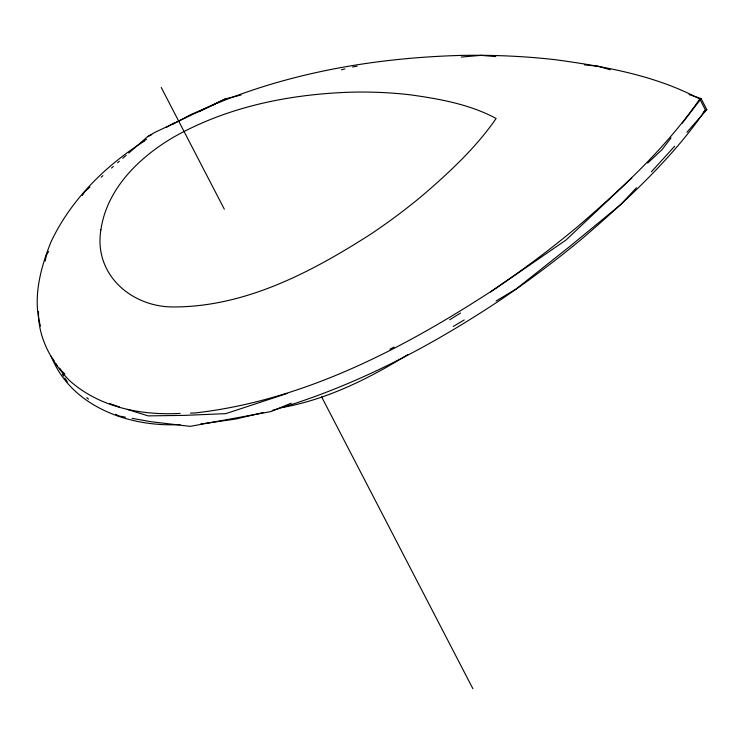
<?xml version="1.0" encoding="UTF-8"?>
<svg xmlns="http://www.w3.org/2000/svg" width="744" height="744" viewBox="0 0 744 744"><rect width="100%" height="100%" fill="white"/><g stroke="black" fill="none" stroke-linecap="round" stroke-linejoin="round"><path stroke-width="1.12" d="M38.511 311.643C37.879 337.516 51.606 362.179 69.276 380.342C99.091 407.284 141.016 415.589 180.141 413.404M45.235 261.051L46.323 255.443L48.593 251.463M217.462 103.118C293.787 71.88 376.39 58.023 458.555 55.484A708.269 470.236 -27.4 0 1 556.242 59.827C605.244 66.551 655.734 75.479 699.76 99.045C666.289 147.414 622.57 187.925 578.209 226.157A708.269 470.236 -27.4 0 1 489.803 292.206C400.514 350.08 302.213 400.811 195.105 412.957L190.501 413.097M705.461 110.038C671.981 158.416 628.261 198.918 583.901 237.15A708.269 470.236 -27.4 0 1 495.504 303.199C426.386 348.685 352.052 387.429 272.295 410.437M82.324 195.495L84.77 191.617L89.95 187.051M671.032 137.882L661.946 149.749L647.689 163.076M682.22 123.262L701.099 98.608L689.093 94.544M674.696 146.205L651.363 171.808M686.926 132.255L706.8 109.6L701.099 98.608M636.408 187.804L620.673 204.637L569.486 246.683L516.057 289.091L496.118 300.967M631.749 177.965L566.026 240.014L490.603 291.955M101.184 177.174L102.914 175.649M111.554 168.051L113.283 166.526M117.589 162.769L119.31 161.271M122.751 158.286L126.182 155.301M128.758 153.059L147.656 136.626L154.101 132.767L225.423 98.859L241.103 95M703.089 112.372L706.8 109.6M460.49 313.075L449.776 319.725M144.587 140.932C105.388 165.661 70.959 199.643 51.001 241.902C40.455 268.11 32.448 298.139 40.474 326.077M407.972 354.497C369.061 378.575 326.997 399.584 281.595 407.619M142.69 141.648L146.522 139.258M464.209 319.967L453.263 326.458M166.107 127.54L174.198 123.011M172.069 124.601L191.124 114.455L215.36 104.03M389.949 349.168L394.06 347.113M198.946 111.767L225.423 98.859M147.656 136.626L151.776 134.636M291.22 403.183L270.946 411.572L190.157 426.368L151.172 421.736L132.097 418.351M287.054 393.483L225.785 413.645L184.456 415.375L148.13 415.877L127.233 409.395M341.468 69.787L344.807 68.941M352.582 66.951L357.12 66.179M263.395 412.529L235.588 419.067L205.288 423.327M200.796 423.959L203.047 423.643M461.28 57.065L480.959 55.344L495.736 56.618M180.085 424.564C129.54 427.372 70.931 406.717 51.243 356.227M584.486 64.877L598.157 66.253L610.238 69.796M125.364 417.152L118.631 415.952L115.618 414.269M119.533 407.005L109.759 403.601M86.75 397.64L88.517 399.072M64.858 373.981L61.566 370.912L59.706 368.066M52.815 358.794L54.014 360.719M55.819 363.611L57.028 365.537M62.44 374.204L63.649 376.129M64.849 378.054L67.258 381.904M699.751 99.008L705.452 110M161.234 87.466L224.316 209.166M321.613 396.859L472.896 688.721M100.905 229.794C93.437 274.713 132.097 308.035 175.352 306.937C246.552 306.416 312.154 271.7 370.698 234.174A422.629 280.6 -27.4 0 0 423.513 194.621C450.027 171.715 476.151 147.442 496.127 118.473C469.827 104.309 439.639 98.906 410.344 94.832A422.629 280.6 -27.4 0 0 351.959 92.154C289.834 94.042 226.725 106.708 172.366 137.873C138.505 158.035 106.792 189.143 100.905 229.794"/></g></svg>
